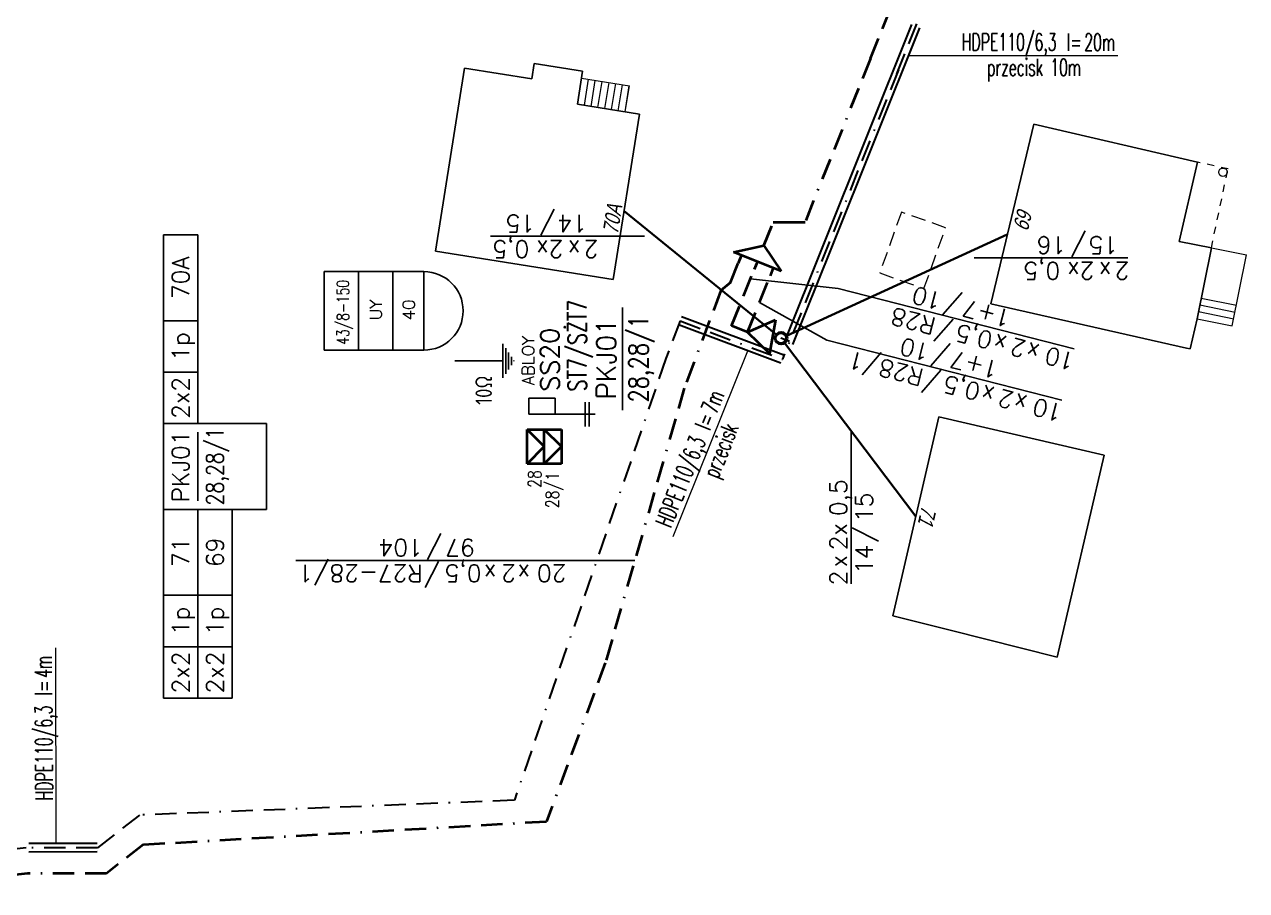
# Model space of a CAD drawing. Header units: millimetres. Extents: x 4848043 to 9699780, y 5827542 to 11659147.
# Drawn here: x 4849631 to 4849716.5, y 5827637 to 5827697.5 of the extents above; entities that cross this region are included whole.
import ezdxf
from ezdxf.enums import TextEntityAlignment as Align

# ---------------------------------------------------------------- set-up
doc = ezdxf.new("R2010")
doc.units = ezdxf.units.MM
doc.header["$MEASUREMENT"] = 0
for name, pattern in [('0', [0]), ('BORDER', [1.75, 0.5, -0.25, 0.5, -0.25, 0, -0.25]), ('BZN', [1, 0.5, -0.5]), ('SCH', [0]), ('UOK', [1.5, 1, -0.5])]:
    doc.linetypes.add(name, pattern=pattern)
doc.layers.get('0').update_dxf_attribs({"lineweight": 18})
for name, color, linetype, lineweight in [('EADTD_T_0', 7, '0', 18), ('EBTOO_T_9', 7, '0', 18), ('EBTPO_L_6', 9, '0', 18), ('EBUPO_L_6', 7, '0', 18), ('EBUPP_L_3', 6, '0', 25), ('TEL kable doziemne proj.', 32, 'BORDER', 30), ('TEL rury', 6, 'Continuous', 30), ('TEL rury opis MONIKA', 6, 'Continuous', 20), ('TES kable doziemne proj.', 4, 'BORDER', 40), ('TES kable napow. proj.', 241, 'LIN_NAPOW_PROJ', 35), ('TES zakończenia projektowane', 4, 'Continuous', 40), ('TES złącza projektowane', 4, 'Continuous', 40), ('UKKPA_L_4', 7, 'UOK', 18), ('UTTPA_T_2', 34, '0', 18)]:
    doc.layers.add(name, color=color, linetype=linetype, lineweight=lineweight)
for name, color, linetype in [('OPIS_KABLA', 30, 'Continuous'), ('OPIS_RURY', 6, 'Continuous'), ('RURY-ISTN', 6, 'Continuous'), ('TES opisy kabli abon.', 30, 'Continuous'), ('TES opisy kabli rozdz.', 30, 'Continuous'), ('TES opisy zakończeń', 30, 'Continuous'), ('TES słup. PD', 6, 'Continuous'), ('TES zakończenia istniejące', 140, 'Continuous')]:
    doc.layers.add(name, color=color, linetype=linetype)
doc.styles.add('ROMANS', font='simplex.shx')
doc.styles.add('SIMPLEX', font='simplex.shx', dxfattribs={"width": 0.8, "height": 1.5})
doc.styles.get("Standard").update_dxf_attribs({"font": 'txt', "width": 0.8, "oblique": 15})
doc.linetypes.add('LIN_NAPOW_PROJ', pattern='A,0.0001,-0.4,[136,l_napow.shx,S=0.1,R=0,X=-0.4,Y=0],-0.2,[137,l_napow.shx,S=0.1,R=0,X=-0.2,Y=0],-0.2', length=0.8001)

# ---------------------------------------------------------------- blocks, each defined once
blk = doc.blocks.new('BUJ')
at = {"color": 0}
blk.add_circle((0, 0), 0.25, dxfattribs=at)
blk = doc.blocks.new('SLS')
at = {"color": 0}
blk.add_circle((0, 0), 0.25, dxfattribs=at)
blk.add_circle((0, 0), 0.25, dxfattribs=at)
blk = doc.blocks.new('KBR-SL1P')
for p, q in [((0, 0), (-1, 1.482050807568868)), ((-1, 1.482050807568868), (1, 1.482050807568868)), ((1, 1.482050807568868), (0, 0))]:
    blk.add_line(p, q)
blk.add_circle((0, 1.982050807568868), 0.35)
blk = doc.blocks.new('KB-IWP')
at = {"style": 'SIMPLEX'}
for p in [(-1.217626284504149, 0.2499999999995453), (0.6369425565299025, 0.2499999999995453)]:
    blk.add_text('x', height=1, dxfattribs=at).set_placement(p, align=Align.RIGHT)
at = {"style": 'SIMPLEX', "flags": 1}
blk.add_attdef('TYP-KAB', text='', height=0.5, dxfattribs=at).set_placement((-6.016934025569753, 0.25), align=Align.RIGHT)
at = {"style": 'SIMPLEX'}
for tag, p in [('POJ-KAB', (-2.133898035009224, 0.25)), ('DL-KAB', (-0.6182007634697584, -1.25))]:
    blk.add_attdef(tag, text='', height=1, dxfattribs=at).set_placement(p, align=Align.RIGHT)
for tag, p in [('KONS-KAB', (-0.5194941499912602, 0.2499999999995453)), ('SR-ZYL', (2.116101964990776, 0.2499999999995453)), ('SEP', (-0.02208390476880595, -1.25))]:
    blk.add_attdef(tag, text='', height=1, dxfattribs=at).set_placement(p, align=Align.CENTER)
at = {"style": 'SIMPLEX', "flags": 1}
blk.add_attdef('REJ-SZAF', (6.386503311466186, 0.25), '', height=0.5, dxfattribs=at)
at = {"style": 'SIMPLEX'}
blk.add_attdef('DL-MON', (0.6973402328394513, -1.25), '', height=1, dxfattribs=at)
blk = doc.blocks.new('OB')
at = {"style": 'ROMANS', "width": 0.6}
blk.add_text('l=', height=2, dxfattribs=at).set_placement((9.864973267724054, 0.1811246737802321))
for tag, p in [('OB_TYP', (8.68080312705024, 0.1811246737802321)), ('OB_SW', (11.53893128815434, -2.760277674021836))]:
    blk.add_attdef(tag, text='', height=2, dxfattribs=at).set_placement(p, align=Align.RIGHT)
blk.add_attdef('OB_DL', (11.91269658610327, 0.1811246737802321), '', height=2, dxfattribs=at)
blk = doc.blocks.new('KBR-ZP2')
blk.add_line((-4, 2), (4, 2))
at = {"style": 'SIMPLEX'}
for tag, p in [('REJ-SZAF', (0, 2.5)), ('NR-ZAK', (0, 0))]:
    blk.add_attdef(tag, text='', height=1.5, dxfattribs=at).set_placement(p, align=Align.CENTER)
blk = doc.blocks.new('ZL-3P')
for p, q in [((0, 0), (1, 1.5)), ((1, 1.5), (1, -1.5)), ((1, 1), (1.5, 1)), ((1, -1.5), (0, 0)), ((1, 0), (1.5, 0)), ((1, -1), (1.5, -1))]:
    blk.add_line(p, q)
blk = doc.blocks.new('KB-RZP')
at = {"style": 'SIMPLEX'}
for s, p in [('/', (0.5, 0.3888666023635778)), ('x', (-4.75, 0.2500000000004547)), ('x', (-2.782955882936221, 0.2500000000004547))]:
    blk.add_text(s, height=1, dxfattribs=at).set_placement(p)
at = {"style": 'SIMPLEX', "flags": 1}
blk.add_attdef('TYP-KAB', text='', height=0.5, dxfattribs=at).set_placement((-8.407608500401693, 0.25), align=Align.RIGHT)
at = {"style": 'SIMPLEX'}
for tag, p in [('POJ-KAB', (-5.157608500401693, 0.2500000000004547)), ('DL-KAB', (0.1899857780845196, -1.25))]:
    blk.add_attdef(tag, text='', height=1, dxfattribs=at).set_placement(p, align=Align.RIGHT)
for tag, p in [('KONS-KAB', (-3.5, 0.2500000000004547)), ('SR-ZYL', (-0.8502352959685595, 0.2500000000004547)), ('SEP', (0.8351951256054235, -1.25))]:
    blk.add_attdef(tag, text='', height=1, dxfattribs=at).set_placement(p, align=Align.CENTER)
for tag, p in [('NR-KAB', (1.5, 0.2500000000004547)), ('DL-MON', (1.5, -1.25))]:
    blk.add_attdef(tag, p, '', height=1, dxfattribs=at)
at = {"style": 'SIMPLEX', "flags": 1}
blk.add_attdef('REJ-SZAF', (7.640090628774487, 0.25), '', height=0.5, dxfattribs=at)
blk = doc.blocks.new('KBR-GL2P')
for p, q in [((-1, 2), (1, 2)), ((-1, 1), (-1, 2)), ((-1, 2), (0, 1)), ((0, 1), (1, 2)), ((1, 2), (1, 0)), ((-1, 0), (-1, 1)), ((-1, 1), (1, 1)), ((-1, 1), (0, 0)), ((0, 0), (1, 1)), ((1, 0), (-1, 0))]:
    blk.add_line(p, q)
blk = doc.blocks.new('*U135')
for p, q in [((10, 0), (0, 0)), ((0, 0), (0, -4)), ((10, -4), (10, 0)), ((0, -4), (0, -8)), ((9, -4), (1, -4)), ((10, -8), (10, -4)), ((0, -8), (0, -12)), ((10, -12), (10, -8)), ((10, -12), (0, -12))]:
    blk.add_line(p, q)
at = {"style": 'SIMPLEX'}
for tag, p in [('SZAFA', (5, -2)), ('PUNKT', (5, -6))]:
    blk.add_attdef(tag, text='', height=2, dxfattribs=at).set_placement(p, align=Align.MIDDLE_CENTER)
blk = doc.blocks.new('*U136')
for p, q in [((6, 0), (0, 0)), ((0, 0), (0, -4)), ((6, 0), (6, -4)), ((12, 0), (6, 0)), ((22, 0), (12, 0)), ((12, 0), (12, -4)), ((22, -4), (22, 0)), ((6, -4), (0, -4)), ((12, -4), (6, -4)), ((22, -4), (12, -4))]:
    blk.add_line(p, q)
at = {"style": 'SIMPLEX'}
for s, p in [('2x2', (3, -2)), ('1p', (9, -2))]:
    blk.add_text(s, height=2, dxfattribs=at).set_placement(p, align=Align.MIDDLE_CENTER)
blk.add_attdef('PARA1', text='', height=2, dxfattribs=at).set_placement((17, -2), align=Align.MIDDLE_CENTER)
blk = doc.blocks.new('ZLOP')
for p, q in [((9.150099060716457, 0), (0, 0)), ((0, 0), (0, -11.62305381767692)), ((9.150099060716457, -11.62305381767692), (9.150099060716457, 0)), ((9.150099060716457, -4.001375651505441), (0, -4.001375651505441)), ((9.150099060716457, -8.002751303009973), (0, -8.002751303009973)), ((0, -11.62305381767692), (9.150099060716457, -11.62305381767692))]:
    blk.add_line(p, q)
blk.add_arc((4.575049530358228, -11.62305381767692), 4.575049530358211, 180, 0)
at = {"style": 'ROMANS', "width": 0.7137564149668997}
blk.add_attdef('MUFA', text='', height=1.40625, dxfattribs=at).set_placement((0.6266619190173515, -2.883583455293774), (8.178459702372493, -2.883583455293774), align=Align.FIT)
at = {"style": 'ROMANS'}
for tag, p in [('LACZNIK', (4.706140111842615, -6.722943528457108)), ('PARY', (4.689401093140987, -10.56229283014727))]:
    blk.add_attdef(tag, text='', height=1.40625, dxfattribs=at).set_placement(p, align=Align.CENTER)
for tag, flags, p in [('NRZL', 4, (4.67996154183129, -14.12135783179234)), ('BOKT', 1, (4.689401093140969, -17.80289785948116))]:
    blk.add_attdef(tag, text='', height=1.40625, dxfattribs=dict(at, flags=flags)).set_placement(p, align=Align.CENTER)

msp = doc.modelspace()

# ---------------------------------------------------------------- linework, layer by layer
at = {"layer": 'EBTPO_L_6', "linetype": 'SCH'}
for p, q in [((4849669.672278709, 5827691.956903619), (4849669.956796287, 5827693.776114917)), ((4849669.956796287, 5827693.776114917), (4849673.307693157, 5827693.236216633)), ((4849670.435434641, 5827693.695558566), (4849670.138918974, 5827691.876561464)), ((4849670.902074907, 5827693.615216411), (4849670.617557329, 5827691.796005112)), ((4849671.380927457, 5827693.546658147), (4849671.084411791, 5827691.727661043)), ((4849671.859565811, 5827693.466101795), (4849671.563050145, 5827691.647104693)), ((4849672.326420273, 5827693.397757727), (4849672.041902695, 5827691.578546428)), ((4849672.805058626, 5827693.317201376), (4849672.508542961, 5827691.498204273)), ((4849673.271698892, 5827693.236859219), (4849672.987181315, 5827691.417647921)), ((4849673.023175579, 5827691.417005334), (4849673.307693157, 5827693.236216633)), ((4849669.672278709, 5827691.956903619), (4849673.023175579, 5827691.417005334))]:
    msp.add_line(p, q, dxfattribs=at)
at = {"layer": 'EBTPO_L_6', "linetype": '0'}
for p, q in [((4849713.019295259, 5827676.948784346), (4849714.02004112, 5827681.911712082)), ((4849714.02004112, 5827681.911712082), (4849716.483507857, 5827681.411660445)), ((4849715.482976193, 5827676.460730797), (4849716.483507857, 5827681.411660445)), ((4849715.772209208, 5827677.8717929), (4849713.308528276, 5827678.359846449)), ((4849715.587314523, 5827676.926942672), (4849713.111849699, 5827677.427208505)), ((4849715.679654768, 5827677.393368741), (4849713.204189943, 5827677.893634575)), ((4849713.019295259, 5827676.948784346), (4849715.482976193, 5827676.460730797))]:
    msp.add_line(p, q, dxfattribs=at)
at = {"layer": 'EBUPO_L_6', "linetype": 'BZN'}
for p, q in [((4849715.186615124, 5827687.423767334), (4849713.046882575, 5827687.906037604)), ((4849714.02004112, 5827681.911712082), (4849715.186615124, 5827687.423767334))]:
    msp.add_line(p, q, dxfattribs=at)
at = {"layer": 'EBUPP_L_3', "linetype": '0'}
for p, q in [((4849659.743052565, 5827681.668497514), (4849661.783738939, 5827694.462110261)), ((4849661.783738939, 5827694.462110261), (4849666.475208754, 5827693.718250749)), ((4849666.475208754, 5827693.718250749), (4849666.638463413, 5827694.79550834)), ((4849666.638463413, 5827694.79550834), (4849670.037352637, 5827694.254753272)), ((4849670.037352637, 5827694.254753272), (4849669.672278709, 5827691.956903619)), ((4849669.672278709, 5827691.956903619), (4849674.004448464, 5827691.25546424)), ((4849674.004448464, 5827691.25546424), (4849672.16558136, 5827679.682443555)), ((4849701.596409982, 5827690.558846944), (4849698.587519787, 5827677.986551536)), ((4849713.046882575, 5827687.906037604), (4849701.596409982, 5827690.558846944)), ((4849711.759685102, 5827682.360130042), (4849713.046882575, 5827687.906037604)), ((4849714.02004112, 5827681.911712082), (4849711.759685102, 5827682.360130042)), ((4849672.16558136, 5827679.682443555), (4849659.743052565, 5827681.668497514)), ((4849713.019295259, 5827676.948784346), (4849714.02004112, 5827681.911712082)), ((4849698.587519787, 5827677.986551536), (4849712.274352224, 5827674.885752627)), ((4849712.537453381, 5827674.833047971), (4849713.019295259, 5827676.948784346)), ((4849712.274352224, 5827674.885752627), (4849712.537453381, 5827674.833047971)), ((4849691.729000762, 5827656.169497729), (4849694.953850269, 5827670.082151887)), ((4849694.953850269, 5827670.082151887), (4849706.511877265, 5827667.403418608)), ((4849706.511877265, 5827667.403418608), (4849703.223395992, 5827653.287867932)), ((4849695.74365114, 5827655.161677143), (4849691.729000762, 5827656.169497729)), ((4849703.223395992, 5827653.287867932), (4849695.74365114, 5827655.161677143))]:
    msp.add_line(p, q, dxfattribs=at)
at = {"layer": 'OPIS_RURY'}
for p, q in [((4849664.455635246, 5827672.806720395), (4849664.455635249, 5827675.185215916)), ((4849664.658938171, 5827673.104032334), (4849664.658938171, 5827674.887903976)), ((4849664.862241093, 5827673.401344276), (4849664.862241096, 5827674.590592036)), ((4849661.105682586, 5827673.995968158), (4849664.455635247, 5827673.995968155)), ((4849665.065544019, 5827673.698656214), (4849665.065544019, 5827674.293280094)), ((4849665.227720597, 5827673.97452323), (4849665.227720596, 5827674.019399988))]:
    msp.add_line(p, q, dxfattribs=at)
at = {"layer": 'RURY-ISTN'}
for p, q in [((4849666.265719045, 5827671.383490785), (4849668.107961727, 5827671.383490785)), ((4849666.265719045, 5827670.267871358), (4849666.265719045, 5827671.383490785)), ((4849668.107961727, 5827671.383490785), (4849668.107961727, 5827670.267871357)), ((4849670.218153441, 5827671.122623225), (4849670.21815344, 5827669.413119487)), ((4849670.486113589, 5827671.122623225), (4849670.486113589, 5827669.413119487)), ((4849666.265719045, 5827670.267871358), (4849670.918431072, 5827670.267871357))]:
    msp.add_line(p, q, dxfattribs=at)
at = {"layer": 'TEL kable doziemne proj.', "ltscale": 3}
for p, q in [((4849692.020246098, 5827694.08760996), (4849699.351749292, 5827712.365180545)), ((4849692.129121104, 5827694.359037279), (4849684.012357831, 5827674.113569903)), ((4849676.856158389, 5827676.799180171), (4849675.866552376, 5827674.162230919)), ((4849676.856158389, 5827676.799180171), (4849684.012357831, 5827674.113569903)), ((4849684.511984612, 5827675.359778193), (4849683.90597406, 5827675.59167916)), ((4849631.110385811, 5827639.942763729), (4849619.525467576, 5827638.749022091))]:
    msp.add_line(p, q, dxfattribs=at)
msp.add_lwpolyline([(4849675.866552376, 5827674.162230919), (4849665.26045222, 5827643.271228462), (4849639.027977895, 5827642.233477499), (4849636.106644575, 5827639.955527961), (4849631.110385811, 5827639.942763729)], dxfattribs=at)
at = {"layer": 'TEL rury'}
for p, q in [((4849686.869554012, 5827682.0463939095), (4849693.076623176, 5827697.526824704)), ((4849687.42645504, 5827681.823097591), (4849693.633524205, 5827697.303528386)), ((4849684.188664494, 5827675.359509072), (4849686.867962684, 5827682.042424695)), ((4849684.74557413, 5827675.136234223), (4849687.424872319, 5827681.819149845)), ((4849683.906950762, 5827673.832697424), (4849676.750751319, 5827676.5183076905)), ((4849684.1177649, 5827674.394442382), (4849676.961565458, 5827677.080052649)), ((4849636.076592542, 5827640.259937624), (4849631.296710443, 5827640.248747695)), ((4849636.077997167, 5827639.659939268), (4849631.298115067, 5827639.648749339))]:
    msp.add_line(p, q, dxfattribs=at)
at = {"layer": 'TEL rury opis MONIKA'}
for p, q in [((4849692.851056257, 5827695.352360311), (4849707.486748607, 5827695.352748836)), ((4849676.381907959, 5827661.728211687), (4849681.583306672, 5827674.704724883)), ((4849633.171334432, 5827653.92361581), (4849633.17961988, 5827640.253155675))]:
    msp.add_line(p, q, dxfattribs=at)
at = {"layer": 'TES kable doziemne proj.', "ltscale": 3}
for p, q in [((4849690.181421239, 5827695.145721654), (4849697.403725647, 5827713.151058364)), ((4849690.181421239, 5827695.145721654), (4849685.594224505, 5827683.703976464)), ((4849682.708609764, 5827682.059858484), (4849683.367765557, 5827683.703976464)), ((4849680.38728427, 5827679.494551631), (4849680.924965925, 5827680.835679309)), ((4849680.45602632, 5827676.441288521), (4849682.038785188, 5827680.389129591)), ((4849681.572376041, 5827676.001050469), (4849683.130236501, 5827679.886787985)), ((4849679.710509595, 5827678.93228771), (4849677.148059316, 5827672.104265996)), ((4849680.38728427, 5827679.494551631), (4849679.710509595, 5827678.93228771)), ((4849681.572376041, 5827676.001050469), (4849680.45602632, 5827676.441288521)), ((4849677.148059316, 5827672.104265996), (4849671.624908959, 5827652.88225536)), ((4849671.624908959, 5827652.88225536), (4849667.511904585, 5827641.791604409)), ((4849639.31896294, 5827640.17782989), (4849667.511904585, 5827641.791604409)), ((4849639.31896294, 5827640.17782989), (4849636.727508927, 5827638.157108245)), ((4849631.205172464, 5827638.143000013), (4849619.711141663, 5827636.958623596)), ((4849636.727508927, 5827638.157108245), (4849631.205172464, 5827638.143000013))]:
    msp.add_line(p, q, dxfattribs=at)
at = {"layer": 'TES kable doziemne proj.', "linetype": 'ByBlock', "ltscale": 3}
msp.add_line((4849683.367765557, 5827683.703976464), (4849685.594224505, 5827683.703976464), dxfattribs=at)
at = {"layer": 'TES kable napow. proj.', "ltscale": 3}
for p, q in [((4849683.58579859, 5827675.850498465), (4849672.92987828, 5827684.492592177)), ((4849684.297685781, 5827675.759595538), (4849699.747272603, 5827682.832442897)), ((4849684.165506395, 5827675.252101406), (4849693.341425516, 5827663.125824808))]:
    msp.add_line(p, q, dxfattribs=at)
at = {"layer": 'TES opisy kabli rozdz.'}
for p, q in [((4849663.601313366, 5827682.71178322), (4849674.373468453, 5827682.711783224)), ((4849697.418517952, 5827681.196769535), (4849708.177976077, 5827681.196769533)), ((4849687.918405538, 5827679.051947615), (4849681.776361093, 5827679.73457087)), ((4849704.412844805, 5827674.836236191), (4849687.918405538, 5827679.051947615)), ((4849687.12482083, 5827675.448127636), (4849682.408759953, 5827678.087224697)), ((4849703.554325197, 5827671.249012521), (4849687.12482083, 5827675.448127636)), ((4849688.829753738, 5827669.158474497), (4849688.829753738, 5827658.412669948)), ((4849649.970459682, 5827660.039896064), (4849673.681547392, 5827660.039896067))]:
    msp.add_line(p, q, dxfattribs=at)
at = {"layer": 'UKKPA_L_4', "linetype": 'UOK'}
for p, q in [((4849692.341199912, 5827684.411069574), (4849690.824961513, 5827680.153455558)), ((4849695.43006974, 5827683.311759251), (4849692.341199912, 5827684.411069574)), ((4849693.913831341, 5827679.054145234), (4849695.43006974, 5827683.311759251)), ((4849690.824961513, 5827680.153455558), (4849693.913831341, 5827679.054145234))]:
    msp.add_line(p, q, dxfattribs=at)

# ---------------------------------------------------------------- block references
at = {"layer": 'EBTOO_T_9', "xscale": 1.2, "yscale": 1.2, "zscale": 1.2, "rotation": 88.97723720235952}
msp.add_blockref('BUJ', (4849714.834386656, 5827687.190017241), dxfattribs=at)
at = {"layer": 'TEL rury opis MONIKA', "xscale": 0.6, "yscale": 0.6, "zscale": 0.6}
for p, rotation, values in [((4849697.986764256, 5827695.590140459), 359.9772372023616, {'OB_TYP': 'HDPE110/6,3', 'OB_DL': '20m', 'OB_SW': 'przecisk 10m'}), ((4849676.844434362, 5827663.537687683), 68.15751891287825, {'OB_TYP': 'HDPE110/6,3', 'OB_DL': '7m', 'OB_SW': 'przecisk'}), ((4849633.072001757, 5827644.686243225), 90.41839269535912, {'OB_TYP': 'HDPE110/6,3', 'OB_DL': '4m'})]:
    msp.add_blockref('OB', p, dxfattribs=dict(at, rotation=rotation)).add_auto_attribs(values)
at = {"layer": 'TES opisy kabli abon.', "linetype": 'Continuous'}
for p, xscale, yscale, zscale, rotation, values in [((4849667.555198994, 5827682.711783222), 1.199999999727946, 1.199999999727946, 1.199999999727946, 180.0000000258792, {'POJ-KAB': '2', 'KONS-KAB': '2', 'DL-KAB': '14', 'DL-MON': '15', 'SR-ZYL': '0,5', 'SEP': '/'}), ((4849704.699869379, 5827681.196769535), 1.199999999727946, 1.199999999727946, 1.199999999727946, 179.9999999957537, {'POJ-KAB': '2', 'KONS-KAB': '2', 'DL-KAB': '15', 'DL-MON': '16', 'SR-ZYL': '0,5', 'SEP': '/'}), ((4849688.829753738, 5827661.890776646), 1.2, 1.2, 1.2, 90, {'POJ-KAB': '2', 'KONS-KAB': '2', 'DL-KAB': '14', 'DL-MON': '15', 'SR-ZYL': '0,5', 'SEP': '/'})]:
    msp.add_blockref('KB-IWP', p, dxfattribs=dict(at, xscale=xscale, yscale=yscale, zscale=zscale, rotation=rotation)).add_auto_attribs(values)
at = {"layer": 'TES opisy kabli rozdz.'}
for p, xscale, yscale, zscale, rotation, values in [((4849696.648683805, 5827676.820629941), 1.199999999588432, 1.199999999588432, 1.199999999588432, 165.6630456704655, {'POJ-KAB': '10', 'KONS-KAB': '2', 'SR-ZYL': '0,5', 'NR-KAB': 'R28', 'DL-KAB': '1+7', 'DL-MON': '10', 'SEP': '/'}), ((4849695.790164199, 5827673.233406272), 1.199999999588432, 1.199999999588432, 1.199999999588432, 165.6630456704655, {'POJ-KAB': '10', 'KONS-KAB': '2', 'SR-ZYL': '0,5', 'NR-KAB': 'R28/1', 'DL-KAB': '1+7', 'DL-MON': '10', 'SEP': '/'}), ((4849660.658936894, 5827660.039896064), 1.2, 1.2, 1.2, 180, {'POJ-KAB': '20', 'KONS-KAB': '2', 'SR-ZYL': '0,5', 'NR-KAB': 'R27-28/1', 'DL-KAB': '97', 'DL-MON': '104', 'SEP': '/'})]:
    msp.add_blockref('KB-RZP', p, dxfattribs=dict(at, xscale=xscale, yscale=yscale, zscale=zscale, rotation=rotation)).add_auto_attribs(values)
at = {"layer": 'TES opisy zakończeń'}
ref = msp.add_blockref('KBR-ZP2', (4849674.618255106, 5827674.14378952), dxfattribs=dict(at, xscale=0.8999999999268938, yscale=0.8999999999268938, zscale=0.8999999999268938, rotation=90.0000000001158))
ref.add_attrib('REJ-SZAF', 'PKJ01', dxfattribs={"layer": '0', "height": 1.35, "rotation": 90, "style": 'SIMPLEX'}).set_placement((4849672.368255107, 5827674.14378952), align=Align.CENTER)
ref.add_attrib('NR-ZAK', '28,28/1', dxfattribs={"layer": '0', "height": 1.35, "rotation": 90, "style": 'SIMPLEX', "width": 0.8}).set_placement((4849674.618255106, 5827674.14378952), align=Align.CENTER)
at = {"layer": 'TES słup. PD', "xscale": 0.6, "yscale": 0.6, "zscale": 0.6, "rotation": 89.99999999988438}
for p, values in [((4849640.713526988, 5827669.612797172), {'PARA1': '70A'}), ((4849640.713526988, 5827650.412797172), {'PARA1': '71'}), ((4849643.113526988, 5827650.412797171), {'PARA1': '69'})]:
    msp.add_blockref('*U136', p, dxfattribs=at).add_auto_attribs(values)
at = {"layer": 'TES słup. PD'}
ref = msp.add_blockref('*U135', (4849640.713526988, 5827663.612797172), dxfattribs=dict(at, xscale=0.6, yscale=0.6, zscale=0.6, rotation=89.99999999988438))
ref.add_attrib('SZAFA', 'PKJ01', dxfattribs={"layer": '0', "height": 1.2, "rotation": 90, "style": 'SIMPLEX'}).set_placement((4849641.913526988, 5827666.612797172), align=Align.MIDDLE_CENTER)
ref.add_attrib('PUNKT', '28,28/1', dxfattribs={"layer": '0', "height": 1.2, "rotation": 90, "style": 'SIMPLEX', "width": 0.8}).set_placement((4849644.313526988, 5827666.612797171), align=Align.MIDDLE_CENTER)
at = {"layer": 'TES zakończenia istniejące', "linetype": 'ByBlock', "ltscale": 5, "xscale": 0.6, "yscale": 0.6, "zscale": 0.6, "rotation": 90.0000000048549}
msp.add_blockref('ZLOP', (4849651.958044844, 5827674.754043817), dxfattribs=at).add_auto_attribs({'MUFA': '43/8-150', 'LACZNIK': 'UY', 'PARY': '40'})
at = {"layer": 'TES zakończenia projektowane'}
for name, p, xscale, yscale, zscale, rotation in [('KBR-SL1P', (4849681.572376042, 5827676.001050469), 1.199999999978488, 1.199999999978488, 1.199999999978488, 260.053887783935), ('KBR-GL2P', (4849668.54860501, 5827668.002790761), 1.199999999860301, 1.199999999860301, 1.199999999860301, 89.99999997998968)]:
    msp.add_blockref(name, p, dxfattribs=dict(at, xscale=xscale, yscale=yscale, zscale=zscale, rotation=rotation))
at = {"layer": 'TES złącza projektowane', "linetype": 'ByBlock', "xscale": 1.2, "yscale": 1.2, "zscale": 1.2, "rotation": 248.1532831557039}
msp.add_blockref('ZL-3P', (4849682.708609764, 5827682.059858484), dxfattribs=at)
at = {"layer": 'UTTPA_T_2', "xscale": 1.32, "yscale": 1.32, "zscale": 1.2, "rotation": 88.97723720235952}
msp.add_blockref('SLS', (4849683.914298868, 5827675.584080351), dxfattribs=at)

# ---------------------------------------------------------------- texts
at = {"layer": 'EADTD_T_0', "char_height": 1.08, "attachment_point": 8, "line_spacing_factor": 0.82}
for s, insert, rotation in [('70A', (4849672.672446581, 5827683.817229399), 80.93433720235952), ('69', (4849700.33042728, 5827684.184428711), 256.5125372023595), ('71', (4849693.632592566, 5827663.300655439), 256.9242372023595)]:
    msp.add_mtext(s, dxfattribs=dict(at, insert=insert, rotation=rotation))
at = {"layer": 'OPIS_KABLA', "style": 'SIMPLEX'}
msp.add_text('ABLOY', height=0.8399999999999996, rotation=89.99999995553263, dxfattribs=at).set_placement((4849666.642916549, 5827674.031045274), align=Align.CENTER)
at = {"layer": 'OPIS_RURY', "style": 'SIMPLEX', "width": 0.8}
msp.add_text('10Ω', height=1.152, rotation=89.99999995553263, dxfattribs=at).set_placement((4849663.692721209, 5827670.92983511))
at = {"layer": 'RURY-ISTN', "style": 'ROMANS', "width": 0.75}
msp.add_text('ST7/SŻT7', height=1.296, rotation=90, dxfattribs=at).set_placement((4849670.309117548, 5827671.86807602))
at = {"layer": 'RURY-ISTN', "style": 'ROMANS'}
msp.add_text('SS20', height=1.296, rotation=90, dxfattribs=at).set_placement((4849668.387403658, 5827671.868076021))
at = {"layer": 'TES opisy zakończeń', "style": 'SIMPLEX', "width": 0.8}
for s, p in [('28', (4849667.131963212, 5827666.359996396)), ('28/1', (4849668.374494761, 5827666.232334466))]:
    msp.add_text(s, height=0.8999999999999999, rotation=90.00000004446738, dxfattribs=at).set_placement(p, align=Align.RIGHT)

doc.saveas('drawing.dxf')
